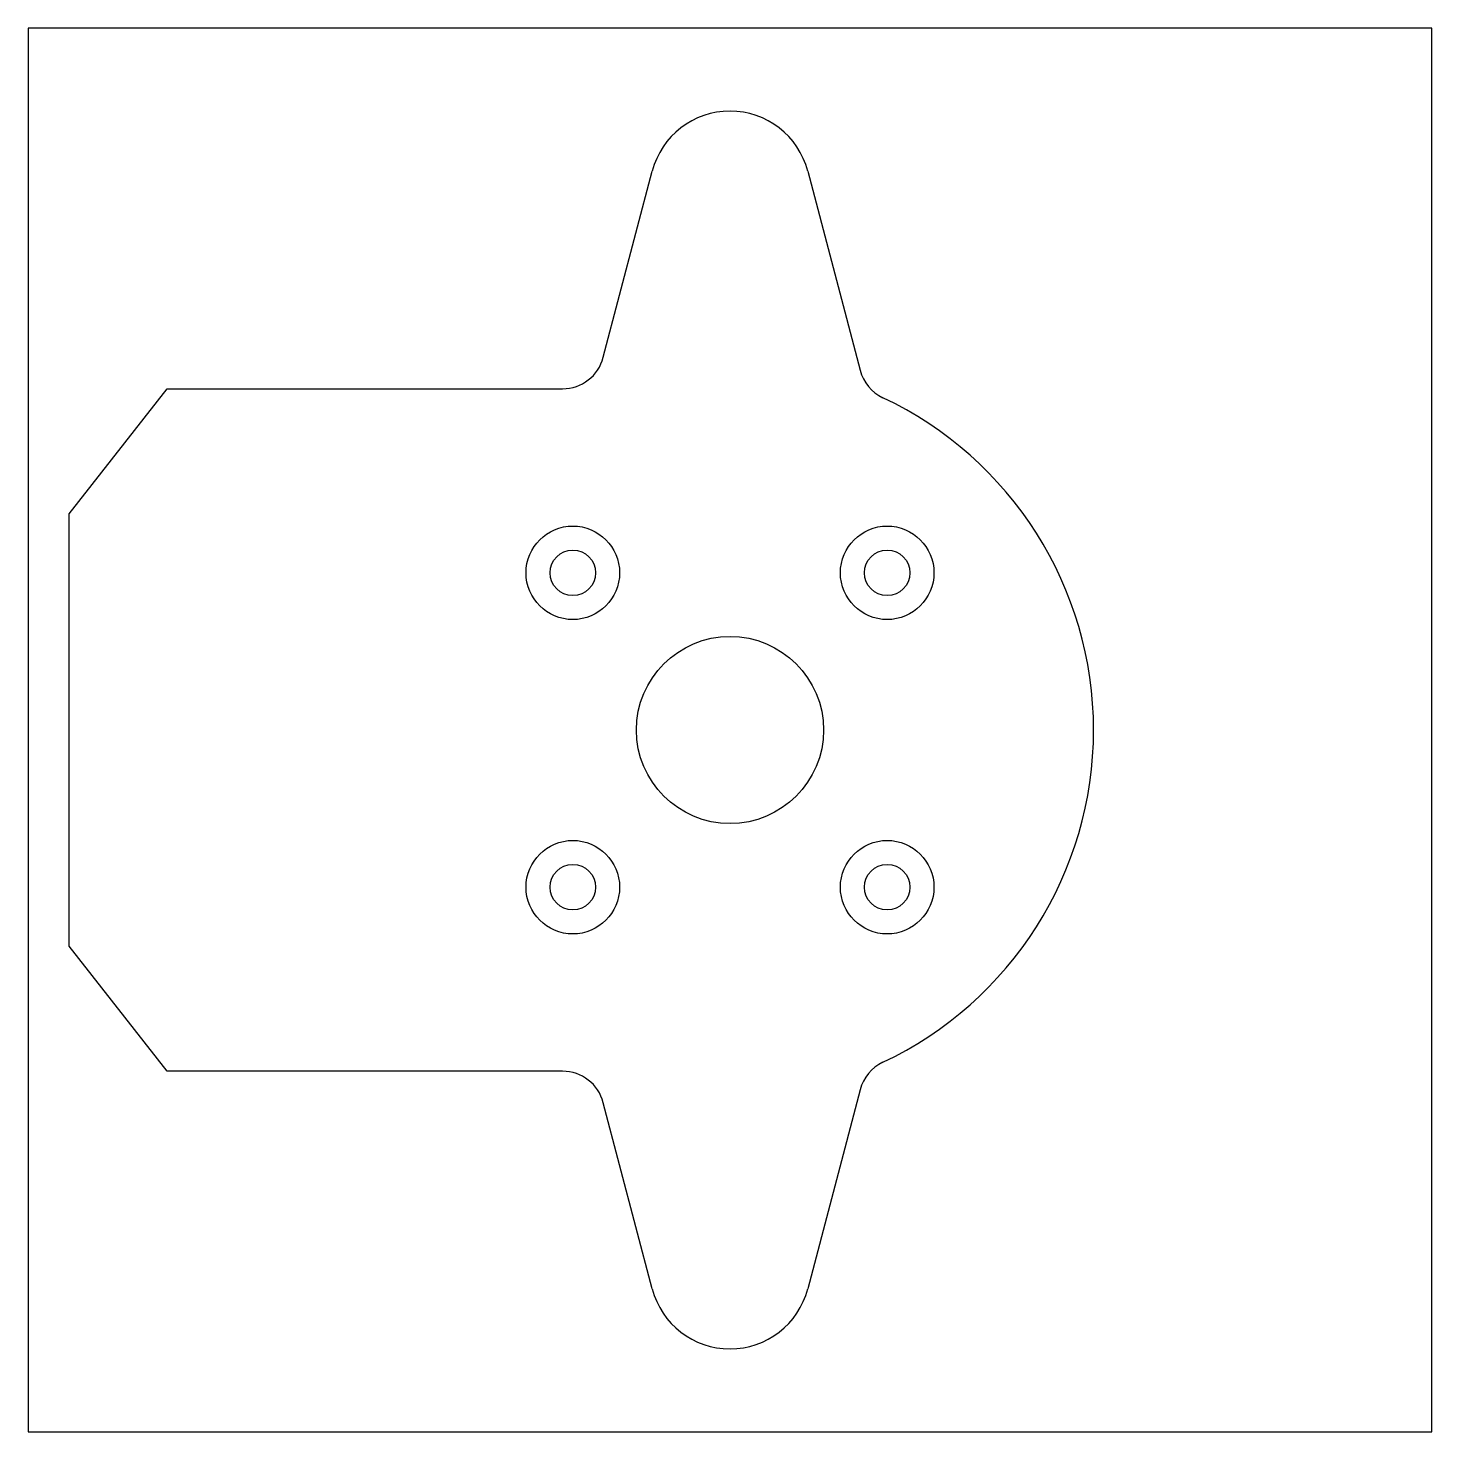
# Model space of a CAD drawing. Header units: millimetres. Extents: x -30 to 30, y -30 to 30.
import ezdxf

# ---------------------------------------------------------------- set-up
doc = ezdxf.new("R2010")
doc.units = ezdxf.units.MM

msp = doc.modelspace()

# ---------------------------------------------------------------- linework, layer by layer
at = {"color": 7, "linetype": 'Continuous', "lineweight": 25}
for p, q in [((-30, 30), (-30, -30)), ((30, 30), (-30, 30)), ((30, -30), (30, 30)), ((-5.414, 15.928), (-3.325, 23.885)), ((3.325, 23.885), (5.56, 15.373)), ((-28.24, 9.239), (-24.05, 14.585)), ((-24.05, 14.585), (-7.155, 14.585)), ((-28.24, -9.239), (-28.24, 9.239)), ((-24.05, -14.585), (-28.24, -9.239)), ((-7.155, -14.585), (-24.05, -14.585)), ((5.56, -15.373), (3.325, -23.885)), ((-3.325, -23.885), (-5.414, -15.928)), ((-30, -30), (30, -30))]:
    msp.add_line(p, q, dxfattribs=at)
for centre, radius in [((-6.718, 6.718), 2), ((6.718, 6.718), 2), ((-6.718, 6.718), 0.975), ((6.718, 6.718), 0.975), ((0, 0), 4), ((-6.718, -6.718), 2), ((6.718, -6.718), 2), ((-6.718, -6.718), 0.975), ((6.718, -6.718), 0.975)]:
    msp.add_circle(centre, radius, dxfattribs=at)
for centre, radius, start, end in [((0, 23.012), 3.438, 14.7117, 165.2883), ((-7.155, 16.385), 1.8, 270, 345.2883), ((7.301, 15.83), 1.8, 194.7117, 244.76458), ((-0.16, 0), 15.7, 295.23542, 64.76458), ((7.301, -15.83), 1.8, 115.23542, 165.2883), ((-7.155, -16.385), 1.8, 14.7117, 90), ((0, -23.012), 3.438, 194.7117, 345.2883)]:
    msp.add_arc(centre, radius, start, end, dxfattribs=at)

doc.saveas('drawing.dxf')
